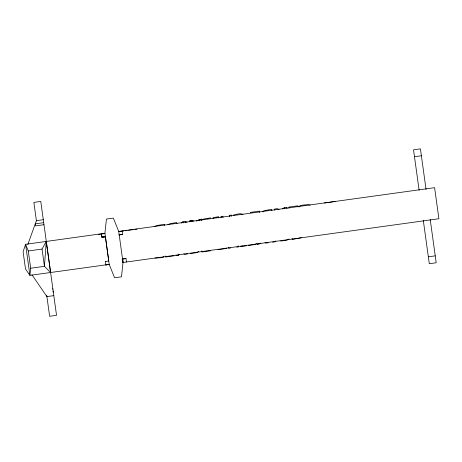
<?xml version="1.0" encoding="UTF-8"?>
<svg xmlns="http://www.w3.org/2000/svg" width="462" height="462" viewBox="0 0 462 462"><rect width="100%" height="100%" fill="white"/><g stroke="black" fill="none" stroke-linecap="round" stroke-linejoin="round"><path stroke-width="0.69" d="M46.269 241.447L44.439 266.326L50.606 272.505L46.269 241.447L42.048 249.064L44.439 266.326L30.659 268.231L29.897 275.375L109.136 264.403M104.909 233.327L106.451 219.046L113.352 218.087L118.717 231.416L123.013 262.48L121.483 276.83L114.582 277.789L109.211 264.391L104.938 233.281L25.595 244.311L23.1 251.692L25.491 268.948L29.897 275.375L25.595 244.311L28.274 250.976L30.659 268.231M242.989 214.559C240.835 212.711 236.596 214.535 233.853 214.847L233.928 215.396M201.83 220.183L202.212 219.629L204.135 218.919L210.712 217.885M167.92 224.769L170.195 223.585L176.744 222.592L176.906 223.758M198.7 251.519L196.535 252.65L190.304 253.598M289.073 239.004L286.908 240.136L280.677 241.083M27.836 244.49L36.394 220.669L43.295 219.716M181.468 223.111L182.917 221.737L185.262 221.413L187.029 222.343M275.831 240.91L274.798 241.897L272.568 242.203M256.722 243.641L254.602 244.577L248.342 245.559M175.878 255.59L178.344 255.249L179.395 254.481M282.588 208.916L284.24 207.704L286.833 207.346L286.994 208.512M196.414 221.165L199.313 219.467L201.426 219.173L201.588 220.339M260.845 243.087L259.194 244.057L257.178 244.334L258.42 243.613M200.283 219.837L201.426 219.173M154.141 226.599L157.074 225.479L164.536 224.278L164.697 225.45M301.368 237.699L292.296 239.472L292.146 238.363M121.997 234.477L122.551 234.338L118.982 234.835M105.411 236.717L101.917 237.22L105.423 236.775L108.737 260.978L105.284 261.457L105.781 264.905L109.251 264.426L105.781 264.905M105.284 261.457L105.913 261.365M414.483 156.728L421.384 155.769M43.705 222.672L35.256 223.839L35.539 225.889L43.988 224.717M190.021 221.939L189.859 220.772L191.88 220.495L193.855 220.998M207.288 218.763L208.339 218.618M216.828 217.4L218.653 217.146M118.393 231.462L434.598 187.676L438.9 218.74L122.696 262.526M324.411 202.997L335.458 201.467M98.573 234.43L103.563 233.743M118.543 231.664L123.539 230.977M124.965 230.775L127.102 230.48M128.534 230.284L133.524 229.591M134.95 229.395L137.093 229.1M105.353 236.723L101.9 237.202L101.421 233.766L102.096 233.68M119.19 234.869L122.644 234.39L122.164 230.936M28.274 250.976L42.048 249.064M126.005 258.547L122.54 259.026L126.005 258.547L126.484 262M226.103 247.944L226.311 248.452L220.461 249.411A4.377 1.063 -7.9 0 1 218.376 249.347L217.954 249.243M208.368 250.693L210.383 250.416L210.435 250.808L201.923 251.986L201.767 250.878M241.355 246.182L242.515 246.021M244.906 245.692L246.061 245.53L246.107 245.865L240.823 246.598L240.777 246.263M187.543 253.979L185.025 254.325L183.847 253.863M230.521 248.025L228.713 248.279L228.557 247.164M236.787 247.158L238.594 246.91L238.438 245.796M268.191 242.81L266.268 243.076L265.015 242.752M52.916 289.212L52.604 288.704M53.332 292.18L52.922 291.025M53.811 295.645L46.91 296.604L31.93 274.751M428.343 256.82L435.244 255.861M102.593 237.127L101.917 237.22L101.421 233.766M119.19 234.858L122.644 234.39M158.564 257.646L159.413 257.553M154.995 258.079L160.764 257.721L163.652 257.063L163.577 256.531M189.859 220.772L191.135 221.09M310.175 205.111L307.808 204.654L302.708 205.111L299.676 205.804L299.838 206.97M279.077 209.402L277.217 208.68L274.578 209.043L274.74 210.21M263.103 211.948L262.93 211.359L263.721 210.868L267.989 209.956L271.679 209.448L271.841 210.614M122.112 259.124L123.013 262.48M426.062 189.535L420.432 148.868L413.53 149.821L419.132 190.298M430.203 219.456L436.203 262.768L429.302 263.721L423.302 220.414M298.03 206.988L297.869 205.821L288.929 207.057L289.091 208.223M284.24 207.704L284.401 208.87M259.661 212.52L259.471 211.134L250.531 212.376L250.589 212.786M231.491 216.199L231.329 215.032L229.429 215.298L229.62 216.655M223.042 217.567L222.851 216.204L220.952 216.47L221.113 217.637M218.769 217.96L218.607 216.793L213.057 217.562L213.219 218.728M199.313 219.467L199.474 220.634M191.88 220.495L192.042 221.662M185.262 221.413L185.424 222.58M182.917 221.737L183.079 222.903M178.193 254.14L178.344 255.249M173.828 255.48L173.885 255.867L165.373 257.045L165.217 255.936M122.678 259.043L123.158 262.48M36.434 220.957L33.865 202.396L40.766 201.438L56.537 315.338L49.636 316.297L46.714 295.224"/></g></svg>
